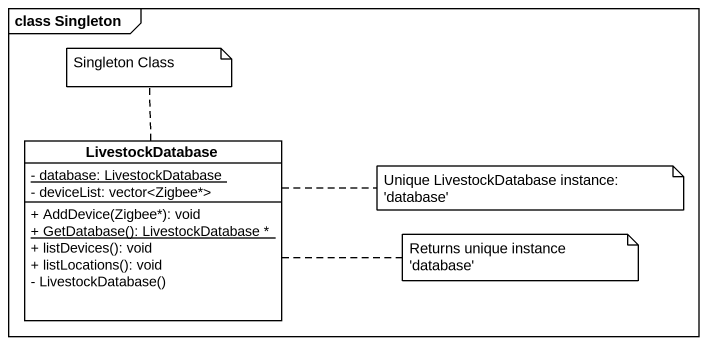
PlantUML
@startuml
mainframe class Singleton
hide circle
hide empty members
skinparam classAttributeIconSize 0
class LivestockDatabase {
  {static} - database: LivestockDatabase
  - deviceList: vector<Zigbee*>
  + AddDevice(Zigbee*): void
  {static} + GetDatabase(): LivestockDatabase *
  + listDevices(): void
  + listLocations(): void
  - LivestockDatabase()
}
note top of LivestockDatabase : Singleton Class
note right of LivestockDatabase : Unique LivestockDatabase instance: 'database'
note right of LivestockDatabase : Returns unique instance 'database'
@enduml
